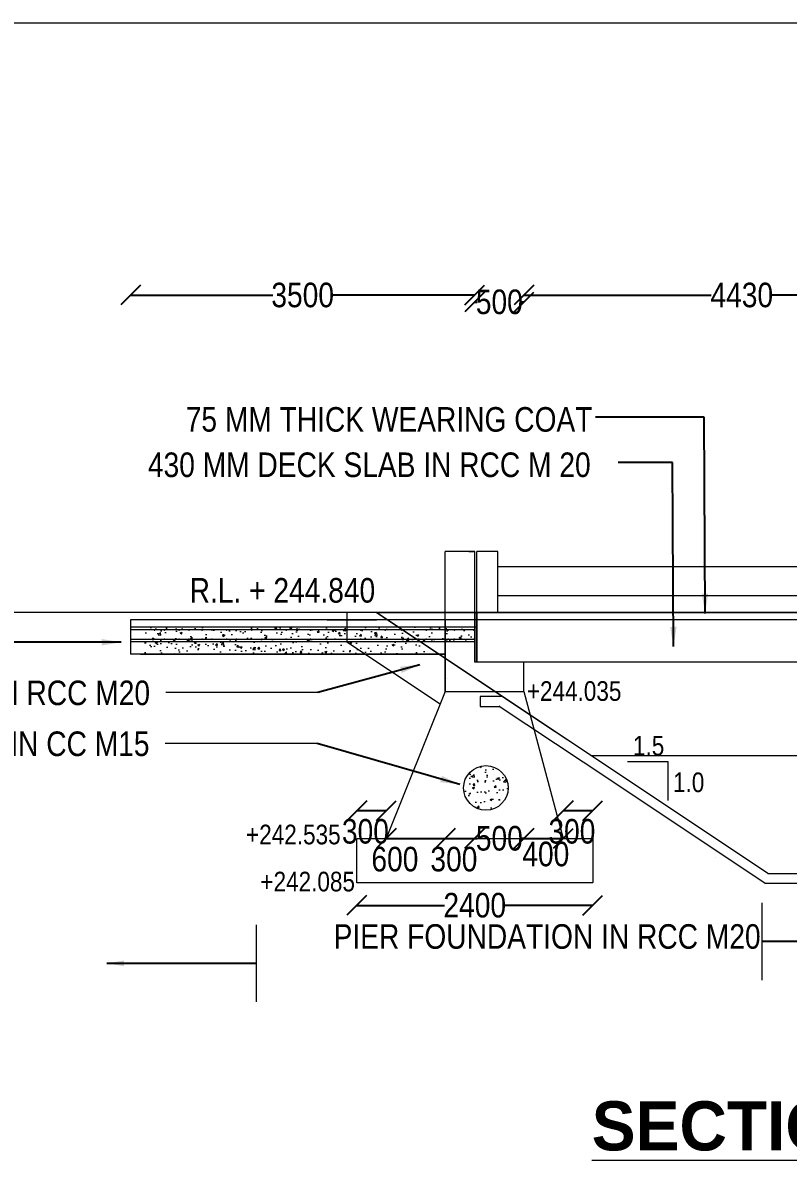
# Model space of a CAD drawing. Header units: millimetres. Extents: x 450481 to 511787, y -34722 to 10874.
# Drawn here: x 463968 to 471753, y -703 to 10874 of the extents above; entities that cross this region are included whole.
import ezdxf
from ezdxf.enums import TextEntityAlignment as Align

# ---------------------------------------------------------------- set-up
doc = ezdxf.new("R2010")
doc.units = ezdxf.units.MM
doc.header["$LTSCALE"] = 300
doc.header["$MEASUREMENT"] = 0
doc.layers.add('MAIN', color=7, linetype='Continuous')
doc.styles.add('ARIAL NARROW', font='ARIALN.TTF', dxfattribs={"height": 250})
doc.styles.add('CITYBLUEPR', font='cityb___.ttf')
doc.dimstyles.get("Standard").update_dxf_attribs({"dimtxt": 200, "dimasz": 200, "dimexe": 0.18, "dimexo": 0.0625, "dimgap": 0.09, "dimtad": 0, "dimdec": 0, "dimzin": 0, "dimdsep": 46, "dimtxsty": 'ARIAL NARROW', "dimcen": 0.0851, "dimdle": 0.1, "dimse1": 1, "dimse2": 1, "dimadec": 0, "dimazin": 0, "dimtfac": 1, "dimtdec": 0, "dimtofl": 0, "dimtmove": 0, "dimatfit": 3, "dimfxl": 1, "dimtolj": 1, "dimtzin": 0, "dimarcsym": 0})
doc.dimstyles.new('STANDARD$0', dxfattribs={"dimscale": 88.888889, "dimtxt": 0.02, "dimasz": 0.02, "dimexe": 0.05, "dimexo": 0.1, "dimgap": 0.002, "dimtad": 2, "dimdec": 0, "dimzin": 1, "dimdsep": 46, "dimtxsty": 'Standard', "dimcen": 0.09, "dimadec": 0, "dimazin": 0, "dimtfac": 1, "dimtdec": 4, "dimtofl": 0, "dimtmove": 0, "dimatfit": 3, "dimfxl": 1, "dimtolj": 1, "dimtzin": 1, "dimarcsym": 0})
doc.dimstyles.new('STANDARD$7', dxfattribs={"dimtxt": 2, "dimasz": 2, "dimexe": 1.25, "dimexo": 0.625, "dimtad": 1, "dimdec": 0, "dimlfac": 0.5, "dimdsep": 46, "dimtxsty": 'ARIAL NARROW', "dimcen": 2.5, "dimdle": 0.1, "dimse1": 1, "dimse2": 1, "dimadec": 0, "dimazin": 0, "dimtfac": 1, "dimtdec": 0, "dimtmove": 0, "dimatfit": 3, "dimfxl": 1, "dimtolj": 1, "dimtzin": 0, "dimarcsym": 0})

# ---------------------------------------------------------------- blocks, each defined once
blk = doc.blocks.new('_Oblique')
at = {"color": 0, "linetype": 'ByBlock', "lineweight": -2}
blk.add_line((-0.5, -0.5), (0.5, 0.5), dxfattribs=at)
blk = doc.blocks.new('*D5')
at = {"layer": 'Defpoints', "color": 0, "lineweight": 9, "transparency": 16777216}
for p in [(469066, 8102), (473496, 4367), (469066, 4217)]:
    blk.add_point(p, dxfattribs=at)
at = {"layer": 'MAIN', "color": 0, "lineweight": -2, "transparency": 16777216}
for p, q in [((469066, 8102), (470971, 8102)), ((473496, 8102), (471591, 8102))]:
    blk.add_line(p, q, dxfattribs=at)
at = {"layer": 'MAIN', "color": 0, "lineweight": -2, "transparency": 16777216, "xscale": 200, "yscale": 200, "zscale": 200, "rotation": 180}
blk.add_blockref('_Oblique', (469066, 8102), dxfattribs=at)
at = {"layer": 'MAIN', "color": 0, "lineweight": -2, "transparency": 16777216, "xscale": 200, "yscale": 200, "zscale": 200}
blk.add_blockref('_Oblique', (473496, 8102), dxfattribs=at)
at = {"layer": 'MAIN', "color": 0, "lineweight": 9, "transparency": 16777216, "insert": (471281, 8102), "char_height": 250, "attachment_point": 5, "style": 'ARIAL NARROW'}
blk.add_mtext('\\A1;4430', dxfattribs=at)
blk = doc.blocks.new('*D7')
at = {"layer": 'Defpoints', "color": 0, "lineweight": 9, "transparency": 16777216}
for p in [(468565, 8032), (468565, 3416), (469065, 3416)]:
    blk.add_point(p, dxfattribs=at)
at = {"layer": 'MAIN', "color": 0, "lineweight": -2, "transparency": 16777216}
for p, q in [((468565, 8032), (468589, 8032)), ((469066, 8032), (469042, 8032))]:
    blk.add_line(p, q, dxfattribs=at)
at = {"layer": 'MAIN', "color": 0, "lineweight": -2, "transparency": 16777216, "xscale": 200, "yscale": 200, "zscale": 200, "rotation": 180}
blk.add_blockref('_Oblique', (468565, 8032), dxfattribs=at)
at = {"layer": 'MAIN', "color": 0, "lineweight": -2, "transparency": 16777216, "xscale": 200, "yscale": 200, "zscale": 200}
blk.add_blockref('_Oblique', (469065, 8032), dxfattribs=at)
at = {"layer": 'MAIN', "color": 0, "lineweight": 9, "transparency": 16777216, "insert": (468815, 8032), "char_height": 250, "attachment_point": 5, "style": 'ARIAL NARROW'}
blk.add_mtext('\\A1;500', dxfattribs=at)
blk = doc.blocks.new('*D11')
at = {"layer": 'Defpoints', "color": 0, "lineweight": 9, "transparency": 16777216}
for p in [(469066, 2572), (469465, 2572), (469465, 2572)]:
    blk.add_point(p, dxfattribs=at)
at = {"layer": 'MAIN', "color": 0, "lineweight": -2, "transparency": 16777216}
blk.add_line((469066, 2572), (469466, 2572), dxfattribs=at)
at = {"layer": 'MAIN', "color": 0, "lineweight": -2, "transparency": 16777216, "xscale": 200, "yscale": 200, "zscale": 200, "rotation": 180}
blk.add_blockref('_Oblique', (469066, 2572), dxfattribs=at)
at = {"layer": 'MAIN', "color": 0, "lineweight": -2, "transparency": 16777216, "xscale": 200, "yscale": 200, "zscale": 200}
blk.add_blockref('_Oblique', (469465, 2572), dxfattribs=at)
at = {"layer": 'MAIN', "color": 0, "lineweight": 9, "transparency": 16777216, "insert": (469288, 2412), "char_height": 250, "attachment_point": 5, "style": 'ARIAL NARROW'}
blk.add_mtext('\\A1;400', dxfattribs=at)
blk = doc.blocks.new('*D12')
at = {"layer": 'Defpoints', "color": 0, "lineweight": 9, "transparency": 16777216}
for p in [(465065, 8102), (468565, 4555), (465065, 4105)]:
    blk.add_point(p, dxfattribs=at)
at = {"layer": 'MAIN', "color": 0, "lineweight": -2, "transparency": 16777216}
for p, q in [((465065, 8102), (466510, 8102)), ((468566, 8102), (467121, 8102))]:
    blk.add_line(p, q, dxfattribs=at)
at = {"layer": 'MAIN', "color": 0, "lineweight": -2, "transparency": 16777216, "xscale": 200, "yscale": 200, "zscale": 200, "rotation": 180}
blk.add_blockref('_Oblique', (465065, 8102), dxfattribs=at)
at = {"layer": 'MAIN', "color": 0, "lineweight": -2, "transparency": 16777216, "xscale": 200, "yscale": 200, "zscale": 200}
blk.add_blockref('_Oblique', (468565, 8102), dxfattribs=at)
at = {"layer": 'MAIN', "color": 0, "lineweight": 9, "transparency": 16777216, "insert": (466815, 8102), "char_height": 250, "attachment_point": 5, "style": 'ARIAL NARROW'}
blk.add_mtext('\\A1;3500', dxfattribs=at)
blk = doc.blocks.new('*D13')
at = {"layer": 'Defpoints', "color": 0, "lineweight": 9, "transparency": 16777216}
for p in [(467365, 2191), (469765, 2191), (469765, 1891)]:
    blk.add_point(p, dxfattribs=at)
at = {"layer": 'MAIN', "color": 0, "lineweight": -2, "transparency": 16777216}
for p, q in [((467365, 1891), (468258, 1891)), ((469766, 1891), (468873, 1891))]:
    blk.add_line(p, q, dxfattribs=at)
at = {"layer": 'MAIN', "color": 0, "lineweight": -2, "transparency": 16777216, "xscale": 200, "yscale": 200, "zscale": 200, "rotation": 180}
blk.add_blockref('_Oblique', (467365, 1891), dxfattribs=at)
at = {"layer": 'MAIN', "color": 0, "lineweight": -2, "transparency": 16777216, "xscale": 200, "yscale": 200, "zscale": 200}
blk.add_blockref('_Oblique', (469765, 1891), dxfattribs=at)
at = {"layer": 'MAIN', "color": 0, "lineweight": 9, "transparency": 16777216, "insert": (468565, 1891), "char_height": 250, "attachment_point": 5, "style": 'ARIAL NARROW'}
blk.add_mtext('\\A1;2400', dxfattribs=at)
blk = doc.blocks.new('*D14')
at = {"layer": 'Defpoints', "color": 0, "lineweight": 9, "transparency": 16777216}
for p in [(468565, 2572), (469065, 2572), (469065, 2572)]:
    blk.add_point(p, dxfattribs=at)
at = {"layer": 'MAIN', "color": 0, "lineweight": -2, "transparency": 16777216}
for p, q in [((468565, 2572), (468589, 2572)), ((469066, 2572), (469042, 2572))]:
    blk.add_line(p, q, dxfattribs=at)
at = {"layer": 'MAIN', "color": 0, "lineweight": -2, "transparency": 16777216, "xscale": 200, "yscale": 200, "zscale": 200, "rotation": 180}
blk.add_blockref('_Oblique', (468565, 2572), dxfattribs=at)
at = {"layer": 'MAIN', "color": 0, "lineweight": -2, "transparency": 16777216, "xscale": 200, "yscale": 200, "zscale": 200}
blk.add_blockref('_Oblique', (469065, 2572), dxfattribs=at)
at = {"layer": 'MAIN', "color": 0, "lineweight": 9, "transparency": 16777216, "insert": (468815, 2572), "char_height": 250, "attachment_point": 5, "style": 'ARIAL NARROW'}
blk.add_mtext('\\A1;500', dxfattribs=at)
blk = doc.blocks.new('*D15')
at = {"layer": 'Defpoints', "color": 0, "lineweight": 9, "transparency": 16777216}
for p in [(468265, 2572), (468565, 2572), (468565, 2572)]:
    blk.add_point(p, dxfattribs=at)
at = {"layer": 'MAIN', "color": 0, "lineweight": -2, "transparency": 16777216}
blk.add_line((468265, 2572), (468565, 2572), dxfattribs=at)
at = {"layer": 'MAIN', "color": 0, "lineweight": -2, "transparency": 16777216, "xscale": 200, "yscale": 200, "zscale": 200, "rotation": 180}
blk.add_blockref('_Oblique', (468265, 2572), dxfattribs=at)
at = {"layer": 'MAIN', "color": 0, "lineweight": -2, "transparency": 16777216, "xscale": 200, "yscale": 200, "zscale": 200}
blk.add_blockref('_Oblique', (468565, 2572), dxfattribs=at)
at = {"layer": 'MAIN', "color": 0, "lineweight": 9, "transparency": 16777216, "insert": (468353, 2360), "char_height": 250, "attachment_point": 5, "style": 'ARIAL NARROW'}
blk.add_mtext('\\A1;300', dxfattribs=at)
blk = doc.blocks.new('*D16')
at = {"layer": 'Defpoints', "color": 0, "lineweight": 9, "transparency": 16777216}
for p in [(467665, 2572), (468265, 2572), (468265, 2572)]:
    blk.add_point(p, dxfattribs=at)
at = {"layer": 'MAIN', "color": 0, "lineweight": -2, "transparency": 16777216}
blk.add_line((467665, 2572), (468265, 2572), dxfattribs=at)
at = {"layer": 'MAIN', "color": 0, "lineweight": -2, "transparency": 16777216, "xscale": 200, "yscale": 200, "zscale": 200, "rotation": 180}
blk.add_blockref('_Oblique', (467665, 2572), dxfattribs=at)
at = {"layer": 'MAIN', "color": 0, "lineweight": -2, "transparency": 16777216, "xscale": 200, "yscale": 200, "zscale": 200}
blk.add_blockref('_Oblique', (468265, 2572), dxfattribs=at)
at = {"layer": 'MAIN', "color": 0, "lineweight": 9, "transparency": 16777216, "insert": (467753, 2360), "char_height": 250, "attachment_point": 5, "style": 'ARIAL NARROW'}
blk.add_mtext('\\A1;600', dxfattribs=at)
blk = doc.blocks.new('*D17')
at = {"layer": 'Defpoints', "color": 0, "lineweight": 9, "transparency": 16777216}
for p in [(467366, 2855), (467665, 2855), (467665, 2855)]:
    blk.add_point(p, dxfattribs=at)
at = {"layer": 'MAIN', "color": 0, "lineweight": -2, "transparency": 16777216}
blk.add_line((467365, 2855), (467665, 2855), dxfattribs=at)
at = {"layer": 'MAIN', "color": 0, "lineweight": -2, "transparency": 16777216, "xscale": 200, "yscale": 200, "zscale": 200, "rotation": 180}
blk.add_blockref('_Oblique', (467366, 2855), dxfattribs=at)
at = {"layer": 'MAIN', "color": 0, "lineweight": -2, "transparency": 16777216, "xscale": 200, "yscale": 200, "zscale": 200}
blk.add_blockref('_Oblique', (467665, 2855), dxfattribs=at)
at = {"layer": 'MAIN', "color": 0, "lineweight": 9, "transparency": 16777216, "insert": (467453, 2643), "char_height": 250, "attachment_point": 5, "style": 'ARIAL NARROW'}
blk.add_mtext('\\A1;300', dxfattribs=at)
blk = doc.blocks.new('*D18')
at = {"layer": 'Defpoints', "color": 0, "lineweight": 9, "transparency": 16777216}
for p in [(469466, 2855), (469765, 2855), (469765, 2855)]:
    blk.add_point(p, dxfattribs=at)
at = {"layer": 'MAIN', "color": 0, "lineweight": -2, "transparency": 16777216}
blk.add_line((469465, 2855), (469765, 2855), dxfattribs=at)
at = {"layer": 'MAIN', "color": 0, "lineweight": -2, "transparency": 16777216, "xscale": 200, "yscale": 200, "zscale": 200, "rotation": 180}
blk.add_blockref('_Oblique', (469466, 2855), dxfattribs=at)
at = {"layer": 'MAIN', "color": 0, "lineweight": -2, "transparency": 16777216, "xscale": 200, "yscale": 200, "zscale": 200}
blk.add_blockref('_Oblique', (469765, 2855), dxfattribs=at)
at = {"layer": 'MAIN', "color": 0, "lineweight": 9, "transparency": 16777216, "insert": (469553, 2643), "char_height": 250, "attachment_point": 5, "style": 'ARIAL NARROW'}
blk.add_mtext('\\A1;300', dxfattribs=at)

msp = doc.modelspace()

# ---------------------------------------------------------------- hatches: boundary and pattern name
at = {"layer": 'MAIN', "lineweight": 9}
h = msp.add_hatch(dxfattribs=at)
h.set_pattern_fill('AR-CONC', color=0, scale=30, style=0)
h.set_pattern_definition([(50, (-106253.06, 23739.84), (215.178055, -18.82564), [22.5, -247.5]), (355, (-106253.06, 23739.84), (-41.6254, 225.65764), [18, -198]), (100.4514, (-106235.13, 23738.27), (173.552815, 206.83186), [19.12206, -210.34263]), (46.1842, (-106253.06, 23799.84), (320.17231, -49.6557), [33.75, -371.25]), (96.6356, (-106226.38, 23795.7), (280.39881, 292.23536), [28.68309, -315.5139]), (351.1842, (-106253.06, 23799.84), (280.39858, 292.23558), [27, -297]), (21, (-106223.06, 23784.84), (179.072116, -120.785667), [22.5, -247.5]), (326, (-106223.06, 23784.84), (72.9946, 217.54501), [18, -198]), (71.4514, (-106208.14, 23774.78), (252.06679, 96.75915), [19.12206, -210.34263]), (37.5, (-106253.06, 23739.84), (3.647957, 99.868156), [0, -195.6, 0, -201, 0, -198.75]), (7.5, (-106253.06, 23739.84), (78.920861, 118.323514), [0, -114.6, 0, -191.1, 0, -75.75]), (327.5, (-106319.96, 23739.84), (160.146731, -6.766462), [0, -75, 0, -234, 0, -310.5]), (317.5, (-106349.96, 23739.84), (174.95585, 30.031495), [0, -97.5, 0, -155.4, 0, -220.5])])
h.paths.add_polyline_path([(468565.4, 4721.6), (465165.4, 4721.6), (465165.4, 4446.6), (468065.4, 4446.6), (468065.4, 4571.6), (468565.4, 4571.6)])
h = msp.add_hatch(dxfattribs=at)
h.set_pattern_fill('AR-CONC', color=0, scale=30, style=0)
h.set_pattern_definition([(50, (-85500.93, -98939.96), (215.178055, -18.82564), [22.5, -247.5]), (355, (-85500.93, -98939.96), (-41.6254, 225.65764), [18, -198]), (100.4514, (-85483, -98941.53), (173.552815, 206.83186), [19.12206, -210.34263]), (46.1842, (-85500.93, -98879.96), (320.17231, -49.6557), [33.75, -371.25]), (96.6356, (-85474.25, -98884.1), (280.39881, 292.23536), [28.68309, -315.5139]), (351.1842, (-85500.93, -98879.96), (280.39858, 292.23558), [27, -297]), (21, (-85470.93, -98894.96), (179.072116, -120.785667), [22.5, -247.5]), (326, (-85470.93, -98894.96), (72.9946, 217.54501), [18, -198]), (71.4514, (-85456.01, -98905.03), (252.06679, 96.75915), [19.12206, -210.34263]), (37.5, (-85500.935, -98939.965), (3.647957, 99.868156), [0, -195.6, 0, -201, 0, -198.75]), (7.5, (-85500.93, -98939.96), (78.920861, 118.323514), [0, -114.6, 0, -191.1, 0, -75.75]), (327.5, (-85567.835, -98939.965), (160.146731, -6.766462), [0, -75, 0, -234, 0, -310.5]), (317.5, (-85597.83, -98939.96), (174.95585, 30.031495), [0, -97.5, 0, -155.4, 0, -220.5])])
edge = h.paths.add_edge_path()
edge.add_arc((468678.3, 3086.9), 226.8, 0, 360)

# ---------------------------------------------------------------- linework, layer by layer
at = {"layer": 'MAIN', "color": 0, "lineweight": 9}
for p, q in [((450480.9, 10874.3), (511786.9, 10874.3)), ((468565.4, 5491.6), (468265.4, 5491.6)), ((468265.4, 4891.6), (468265.4, 5491.6)), ((468325.4, 5491.6), (468265.4, 5491.6)), ((468565.7, 5491.6), (468265.7, 5491.6)), ((468505.4, 5491.6), (468325.4, 5491.6)), ((468505.7, 5491.6), (468325.7, 5491.6)), ((468505.4, 5491.6), (468565.4, 5491.6)), ((468505.7, 5491.6), (468565.7, 5491.6)), ((468565.4, 4796.6), (468565.4, 5491.6)), ((468585.4, 4871.6), (468585.4, 5491.6)), ((468800.4, 5491.6), (468585.4, 5491.6)), ((468800.8, 5491.6), (468585.8, 5491.6)), ((468800.8, 4871.6), (468800.8, 5491.6)), ((474187.4, 4871.6), (459544.9, 4871.6)), ((467264.3, 4870.7), (467264.3, 4570.7)), ((469265, 3736.9), (467562.9, 4871.6)), ((471545.4, 2216.6), (467564.3, 4870.7)), ((471545.4, 2216.6), (467564.3, 4870.7)), ((467564.6, 4871.6), (480026.3, 4871.6)), ((467564.6, 4871.6), (480026.3, 4871.6)), ((467870.6, 4871.6), (479720.3, 4871.6)), ((468265.4, 4066.6), (468265.4, 4891.6)), ((468565.4, 4866.6), (468565.4, 4366.6)), ((468565.4, 4366.6), (468565.4, 4866.6)), ((468585.4, 4866.6), (468585.4, 4366.6)), ((468585.4, 4366.6), (468585.4, 4866.6)), ((468565.1, 4796.6), (465065.1, 4796.6)), ((465065.1, 4796.6), (465065.1, 4446.6)), ((468565.4, 4796.6), (465165.4, 4796.6)), ((467565.4, 4796.6), (467065.4, 4796.6)), ((467065.4, 4796.6), (467565.4, 4796.6)), ((473785.4, 4796.6), (467565.4, 4796.6)), ((473785.4, 4796.6), (468020.4, 4796.6)), ((468265.4, 4796.6), (468265.4, 4066.6)), ((468585.1, 4721.6), (465065.1, 4721.6)), ((468565.1, 4696.6), (465065.1, 4696.6)), ((468585.4, 4721.6), (465165.4, 4721.6)), ((468565.4, 4696.6), (465165.4, 4696.6)), ((468565.1, 4596.6), (465065.1, 4596.6)), ((468565.1, 4571.6), (465065.1, 4571.6)), ((468565.4, 4596.6), (465165.4, 4596.6)), ((468565.4, 4571.6), (465165.4, 4571.6)), ((468213.9, 3938.2), (467264.3, 4571.2)), ((468265.4, 4446.6), (465065.1, 4446.6)), ((468265.4, 4446.6), (465165.4, 4446.6)), ((468265.4, 4296.6), (468265.4, 4066.6)), ((469065.4, 4366.6), (468565.4, 4366.6)), ((469065.4, 4366.6), (468565.4, 4366.6)), ((473795.4, 4366.6), (468920.4, 4366.6)), ((469065.4, 4066.6), (469065.4, 4366.6)), ((469065.4, 4066.6), (469065.4, 4366.6)), ((469065.4, 4066.6), (469065.4, 4366.6)), ((469065.4, 4066.6), (469065.4, 4366.6)), ((466968.5, 4056.8), (465423.2, 4056.8)), ((468265.4, 4066.6), (467665.4, 2571.8)), ((468265.4, 4066.6), (469065.4, 4066.6)), ((469065.4, 4066.6), (469465.4, 2571.8)), ((468845.4, 4016.6), (468620.4, 4016.6)), ((468620.4, 4016.6), (468620.4, 3916.6)), ((468620.4, 3916.6), (468814.1, 3916.6)), ((469669.3, 3347.2), (468814.9, 3916.2)), ((468963.2, 3817.1), (468964.1, 3816.8)), ((469630.1, 3493.5), (469265, 3736.9)), ((466963, 3538.9), (465417.7, 3538.9)), ((471545.4, 2216.6), (469630.1, 3493.5)), ((469745.4, 3416.6), (477845.4, 3416.6)), ((471515, 2116.7), (469669.3, 3347.2)), ((470118.1, 3353.8), (470529.7, 3353.8)), ((470529.7, 3353.8), (470529.7, 2958.5)), ((467365.4, 2122.3), (467365.4, 2571.8)), ((467365.4, 2571.8), (467665.4, 2571.8)), ((467734.9, 2571.8), (469544.5, 2571.8)), ((469465.4, 2571.8), (469765.4, 2571.8)), ((469765.4, 2571.8), (469765.4, 2122.3)), ((471545.4, 2216.6), (476045.4, 2216.6)), ((471545.4, 2216.6), (476045.4, 2216.6)), ((471545.4, 2216.6), (476045.4, 2216.6)), ((467365.9, 2121.8), (467365.4, 2122.3)), ((469764.9, 2121.8), (467365.9, 2121.8)), ((471515.3, 2116.6), (476075.6, 2116.6)), ((471488, 1128.9), (471488, 1915.5)), ((466344, 907.9), (466344, 1694.5))]:
    msp.add_line(p, q, dxfattribs=at)
msp.add_lwpolyline([(468800.4, 5341.6), (473570.4, 5341.6), (473570.4, 5041.6), (468800.4, 5041.6)], close=True, dxfattribs=at)
at = {"layer": 'MAIN', "color": 0, "lineweight": 9, "const_width": 6.25, "flags": 128}
for points in [[(465311.2, 4689.6, -1), (465304.9, 4689.6, -1)], [(465411.6, 4689.6, -1), (465405.3, 4689.6, -1)], [(465561.2, 4689.6, -1), (465554.9, 4689.6, -1)], [(465661.6, 4689.6, -1), (465655.3, 4689.6, -1)], [(465795.3, 4689.6, -1), (465789, 4689.6, -1)], [(465895.7, 4689.6, -1), (465889.4, 4689.6, -1)], [(466045.3, 4689.6, -1), (466039, 4689.6, -1)], [(466145.7, 4689.6, -1), (466139.4, 4689.6, -1)], [(466301.1, 4689.6, -1), (466294.9, 4689.6, -1)], [(466401.5, 4689.6, -1), (466395.2, 4689.6, -1)], [(466651.1, 4689.6, -1), (466644.9, 4689.6, -1)], [(466651.5, 4689.6, -1), (466645.2, 4689.6, -1)], [(466896.8, 4689.6, -1), (466890.6, 4689.6, -1)], [(466897.2, 4689.6, -1), (466891, 4689.6, -1)], [(467146.8, 4689.6, -1), (467140.6, 4689.6, -1)], [(467147.2, 4689.6, -1), (467141, 4689.6, -1)], [(467408.2, 4689.6, -1), (467401.9, 4689.6, -1)], [(467408.5, 4689.6, -1), (467402.3, 4689.6, -1)], [(467658.2, 4689.6, -1), (467651.9, 4689.6, -1)], [(467658.5, 4689.6, -1), (467652.3, 4689.6, -1)], [(467824.8, 4689.6, -1), (467818.5, 4689.6, -1)], [(467825.2, 4689.6, -1), (467818.9, 4689.6, -1)], [(468074.8, 4689.6, -1), (468068.5, 4689.6, -1)], [(468075.2, 4689.6, -1), (468068.9, 4689.6, -1)], [(468297.4, 4689.6, -1), (468291.2, 4689.6, -1)], [(468297.8, 4689.6, -1), (468291.5, 4689.6, -1)], [(468360.7, 4689.6, -1), (468354.4, 4689.6, -1)], [(468560, 4689.6, -1), (468553.7, 4689.6, -1)], [(465311.2, 4603.8, -1), (465304.9, 4603.8, -1)], [(465411.6, 4603.8, -1), (465405.3, 4603.8, -1)], [(465561.2, 4603.8, -1), (465554.9, 4603.8, -1)], [(465661.6, 4603.8, -1), (465655.3, 4603.8, -1)], [(465795.3, 4603.8, -1), (465789, 4603.8, -1)], [(465895.7, 4603.8, -1), (465889.4, 4603.8, -1)], [(466045.3, 4603.8, -1), (466039, 4603.8, -1)], [(466145.7, 4603.8, -1), (466139.4, 4603.8, -1)], [(466301.1, 4603.8, -1), (466294.9, 4603.8, -1)], [(466401.5, 4603.8, -1), (466395.2, 4603.8, -1)], [(466651.1, 4603.8, -1), (466644.9, 4603.8, -1)], [(466651.5, 4603.8, -1), (466645.2, 4603.8, -1)], [(466896.8, 4603.8, -1), (466890.6, 4603.8, -1)], [(466897.2, 4603.8, -1), (466891, 4603.8, -1)], [(467146.8, 4603.8, -1), (467140.6, 4603.8, -1)], [(467147.2, 4603.8, -1), (467141, 4603.8, -1)], [(467408.2, 4603.8, -1), (467401.9, 4603.8, -1)], [(467408.5, 4603.8, -1), (467402.3, 4603.8, -1)], [(467658.2, 4603.8, -1), (467651.9, 4603.8, -1)], [(467658.5, 4603.8, -1), (467652.3, 4603.8, -1)], [(467824.8, 4603.8, -1), (467818.5, 4603.8, -1)], [(467825.2, 4603.8, -1), (467818.9, 4603.8, -1)], [(468074.8, 4603.8, -1), (468068.5, 4603.8, -1)], [(468075.2, 4603.8, -1), (468068.9, 4603.8, -1)], [(468297.4, 4603.8, -1), (468291.2, 4603.8, -1)], [(468297.8, 4603.8, -1), (468291.5, 4603.8, -1)], [(468360.7, 4603.8, -1), (468354.4, 4603.8, -1)], [(468560, 4603.8, -1), (468553.7, 4603.8, -1)]]:
    msp.add_lwpolyline(points, format="xyb", close=True, dxfattribs=at)
at = {"layer": 'MAIN', "color": 0, "lineweight": 9}
msp.add_lwpolyline([(465165.4, 4446.6), (468265.4, 4446.6)], dxfattribs=at)
msp.add_circle((468678.3, 3086.9), 226.8, dxfattribs=at)
for centre, start, end in [((467870.6, 4871.1), 90, 236.30993), ((468285, 4196.1), 56.30993, 90), ((468810.5, 3916.1), 56.33688, 90), ((468814.1, 3916.1), 56.33688, 90), ((468815.2, 3916.6), 90, 236.33688), ((468963.5, 3816.6), 56.33688, 90), ((471015.8, 2376.8), 236.30993, 270), ((471015.8, 2376.8), 236.30993, 270), ((469764.9, 2122.3), 270, 0)]:
    msp.add_arc(centre, 0.5, start, end, dxfattribs=at)

# ---------------------------------------------------------------- texts
at = {"layer": 'MAIN', "color": 0, "lineweight": 9, "style": 'ARIAL NARROW'}
for s, p in [('75 MM THICK WEARING COAT', (465625.7, 6712.2)), ('430 MM DECK SLAB IN RCC M 20', (465240.9, 6250.5)), ('R.L. + 244.840', (465665.6, 4972.4))]:
    msp.add_text(s, height=250, dxfattribs=at).set_placement(p)
at = {"layer": 'MAIN', "color": 0, "lineweight": 9, "style": 'CITYBLUEPR'}
msp.add_text("%%USECTIONAL ELEVATION 'A-A'", height=500, dxfattribs=at).set_placement((474538.5, -603.2), align=Align.CENTER)
at = {"layer": 'MAIN', "color": 0, "lineweight": 9, "char_height": 250, "style": 'ARIAL NARROW'}
for s, insert, attachment_point in [('FLY WING IN RCC M20', (465262.8, 4052), 6), ('ABUTMENT IN CC M15', (465257.3, 3534.1), 6), ('PIER FOUNDATION IN RCC M20 ', (467129.7, 1572.6), 4)]:
    msp.add_mtext(s, dxfattribs=dict(at, insert=insert, attachment_point=attachment_point))
at = {"layer": 'MAIN', "color": 0, "lineweight": 9, "char_height": 200, "width": 2930.825, "attachment_point": 1, "style": 'ARIAL NARROW'}
for s, insert in [(' +244.035', (469031.3, 4172.5)), ('1.5', (470174.6, 3615.9)), ('1.0', (470581.6, 3243.5)), (' +242.535', (466175.4, 2712.1)), (' +242.085', (466321.3, 2233.1))]:
    msp.add_mtext(s, dxfattribs=dict(at, insert=insert))

# ---------------------------------------------------------------- dimensions: what is measured, and where the dimension line sits
at = {"layer": 'MAIN', "color": 0, "lineweight": 9}
for base, p1, p2, picture, middle in [((465065.4, 8101.9), (468565.4, 4555.3), (465065.4, 4105.3), '*D12', (466815.4, 8101.9)), ((469065.6, 8101.9), (473495.6, 4367.2), (469065.6, 4217.2), '*D5', (471280.6, 8101.9)), ((468565.4, 8031.9), (469065.4, 3415.7), (468565.4, 3415.7), '*D7', (468815.4, 8031.9))]:
    dim = msp.add_linear_dim(base=base, p1=p1, p2=p2, angle=180, dimstyle='Standard', override={"dimtxt": 250, "dimblk1": 'Oblique', "dimblk2": 'Oblique', "dimsah": 1}, dxfattribs=at)
    dim.commit()
    dim.dimension.update_dxf_attribs({"geometry": picture, "text_midpoint": middle})
for base, p1, p2, picture, middle in [((467665.3, 2855.3), (467365.5, 2855.3), (467665.3, 2855.3), '*D17', (467453.4, 2643.2)), ((469765.3, 2855.3), (469465.5, 2855.3), (469765.3, 2855.3), '*D18', (469553.4, 2643.2)), ((468265.2, 2571.8), (467665.4, 2571.8), (468265.2, 2571.6), '*D16', (467753.3, 2359.7)), ((468565.2, 2571.8), (468265.4, 2571.8), (468565.2, 2571.8), '*D15', (468353.3, 2359.7)), ((469465.4, 2571.8), (469065.7, 2571.8), (469465.4, 2571.8), '*D11', (469288.3, 2412.2))]:
    dim = msp.add_linear_dim(base=base, p1=p1, p2=p2, dimstyle='STANDARD$0', override={"dimscale": 1, "dimtxt": 250, "dimasz": 200, "dimexe": 0.18, "dimexo": 0.0625, "dimgap": 0.09, "dimtad": 0, "dimzin": 0, "dimtxsty": 'ARIAL NARROW', "dimblk1": 'Oblique', "dimblk2": 'Oblique', "dimsah": 1, "dimcen": 0.0851, "dimdle": 0.1, "dimse1": 1, "dimse2": 1, "dimtdec": 0, "dimtmove": 2, "dimtzin": 0}, dxfattribs=at)
    dim.commit()
    dim.dimension.update_dxf_attribs({"geometry": picture, "text_midpoint": middle, "dimtype": 160})
for base, p1, p2, picture, middle in [((469065.4, 2571.8), (468565.4, 2571.8), (469065.4, 2571.8), '*D14', (468815.4, 2571.8)), ((469765.4, 1890.7), (467365.4, 2190.5), (469765.4, 2190.5), '*D13', (468565.4, 1890.7))]:
    dim = msp.add_linear_dim(base=base, p1=p1, p2=p2, dimstyle='STANDARD$0', override={"dimscale": 1, "dimtxt": 250, "dimasz": 200, "dimexe": 0.18, "dimexo": 0.0625, "dimgap": 0.09, "dimtad": 0, "dimzin": 0, "dimtxsty": 'ARIAL NARROW', "dimblk1": 'Oblique', "dimblk2": 'Oblique', "dimsah": 1, "dimcen": 0.0851, "dimdle": 0.1, "dimse1": 1, "dimse2": 1, "dimtdec": 0, "dimtzin": 0}, dxfattribs=at)
    dim.commit()
    dim.dimension.update_dxf_attribs({"geometry": picture, "text_midpoint": middle})

# ---------------------------------------------------------------- leaders
for points, override in [([(470907.6, 4863), (470899.3, 6859.3), (469793.4, 6859.3)], {"dimtxt": 200, "dimasz": 200, "dimexe": 0.18, "dimexo": 0.0625, "dimgap": 0.09, "dimtad": 0, "dimtoh": 1, "dimlfac": 1, "dimzin": 0, "dimcen": 0.09, "dimtdec": 4, "dimtofl": 0}), ([(470586.2, 4525.9), (470577.9, 6399.2), (470024.9, 6399.2)], {"dimtxt": 200, "dimasz": 200, "dimexe": 0.18, "dimexo": 0.0625, "dimgap": 0.09, "dimtad": 0, "dimtoh": 1, "dimlfac": 1, "dimzin": 0, "dimcen": 0.09, "dimtdec": 4, "dimtofl": 0}), ([(464970.4, 4568.9), (463314.2, 4568.8)], {"dimtxt": 200, "dimasz": 200, "dimexe": 0.18, "dimexo": 0.0625, "dimgap": 0.09, "dimtad": 0, "dimtoh": 1, "dimlfac": 1, "dimzin": 0, "dimcen": 0.09, "dimtdec": 4, "dimtofl": 0}), ([(468006.6, 4340.7), (466968.5, 4056.8)], {"dimtxt": 200, "dimasz": 200, "dimexe": 0.18, "dimexo": 0.0625, "dimgap": 0.09, "dimtad": 0, "dimtoh": 1, "dimlfac": 1, "dimzin": 0, "dimcen": 0.09, "dimtdec": 4, "dimtofl": 0}), ([(468414, 3121.9), (466963, 3538.9)], {"dimtxt": 200, "dimasz": 200, "dimexe": 0.18, "dimexo": 0.0625, "dimgap": 0.09, "dimtad": 0, "dimtoh": 1, "dimlfac": 1, "dimzin": 0, "dimcen": 0.09, "dimtdec": 4, "dimtofl": 0}), ([(473009.8, 1522.2), (471488, 1522.2)], {"dimtxt": 200, "dimasz": 175, "dimexe": 0.18, "dimexo": 0.0625, "dimgap": 0.09, "dimtad": 0, "dimtoh": 1, "dimlfac": 1, "dimzin": 0, "dimcen": 0.09, "dimtdec": 4, "dimtofl": 0}), ([(464822.2, 1301.2), (466344, 1301.2)], {"dimtxt": 200, "dimasz": 175, "dimexe": 0.18, "dimexo": 0.0625, "dimgap": 0.09, "dimtad": 0, "dimtoh": 1, "dimlfac": 1, "dimzin": 0, "dimcen": 0.09, "dimtdec": 4, "dimtofl": 0})]:
    msp.add_leader(points, dimstyle='STANDARD$7', override=override, dxfattribs=at)

doc.saveas('drawing.dxf')
